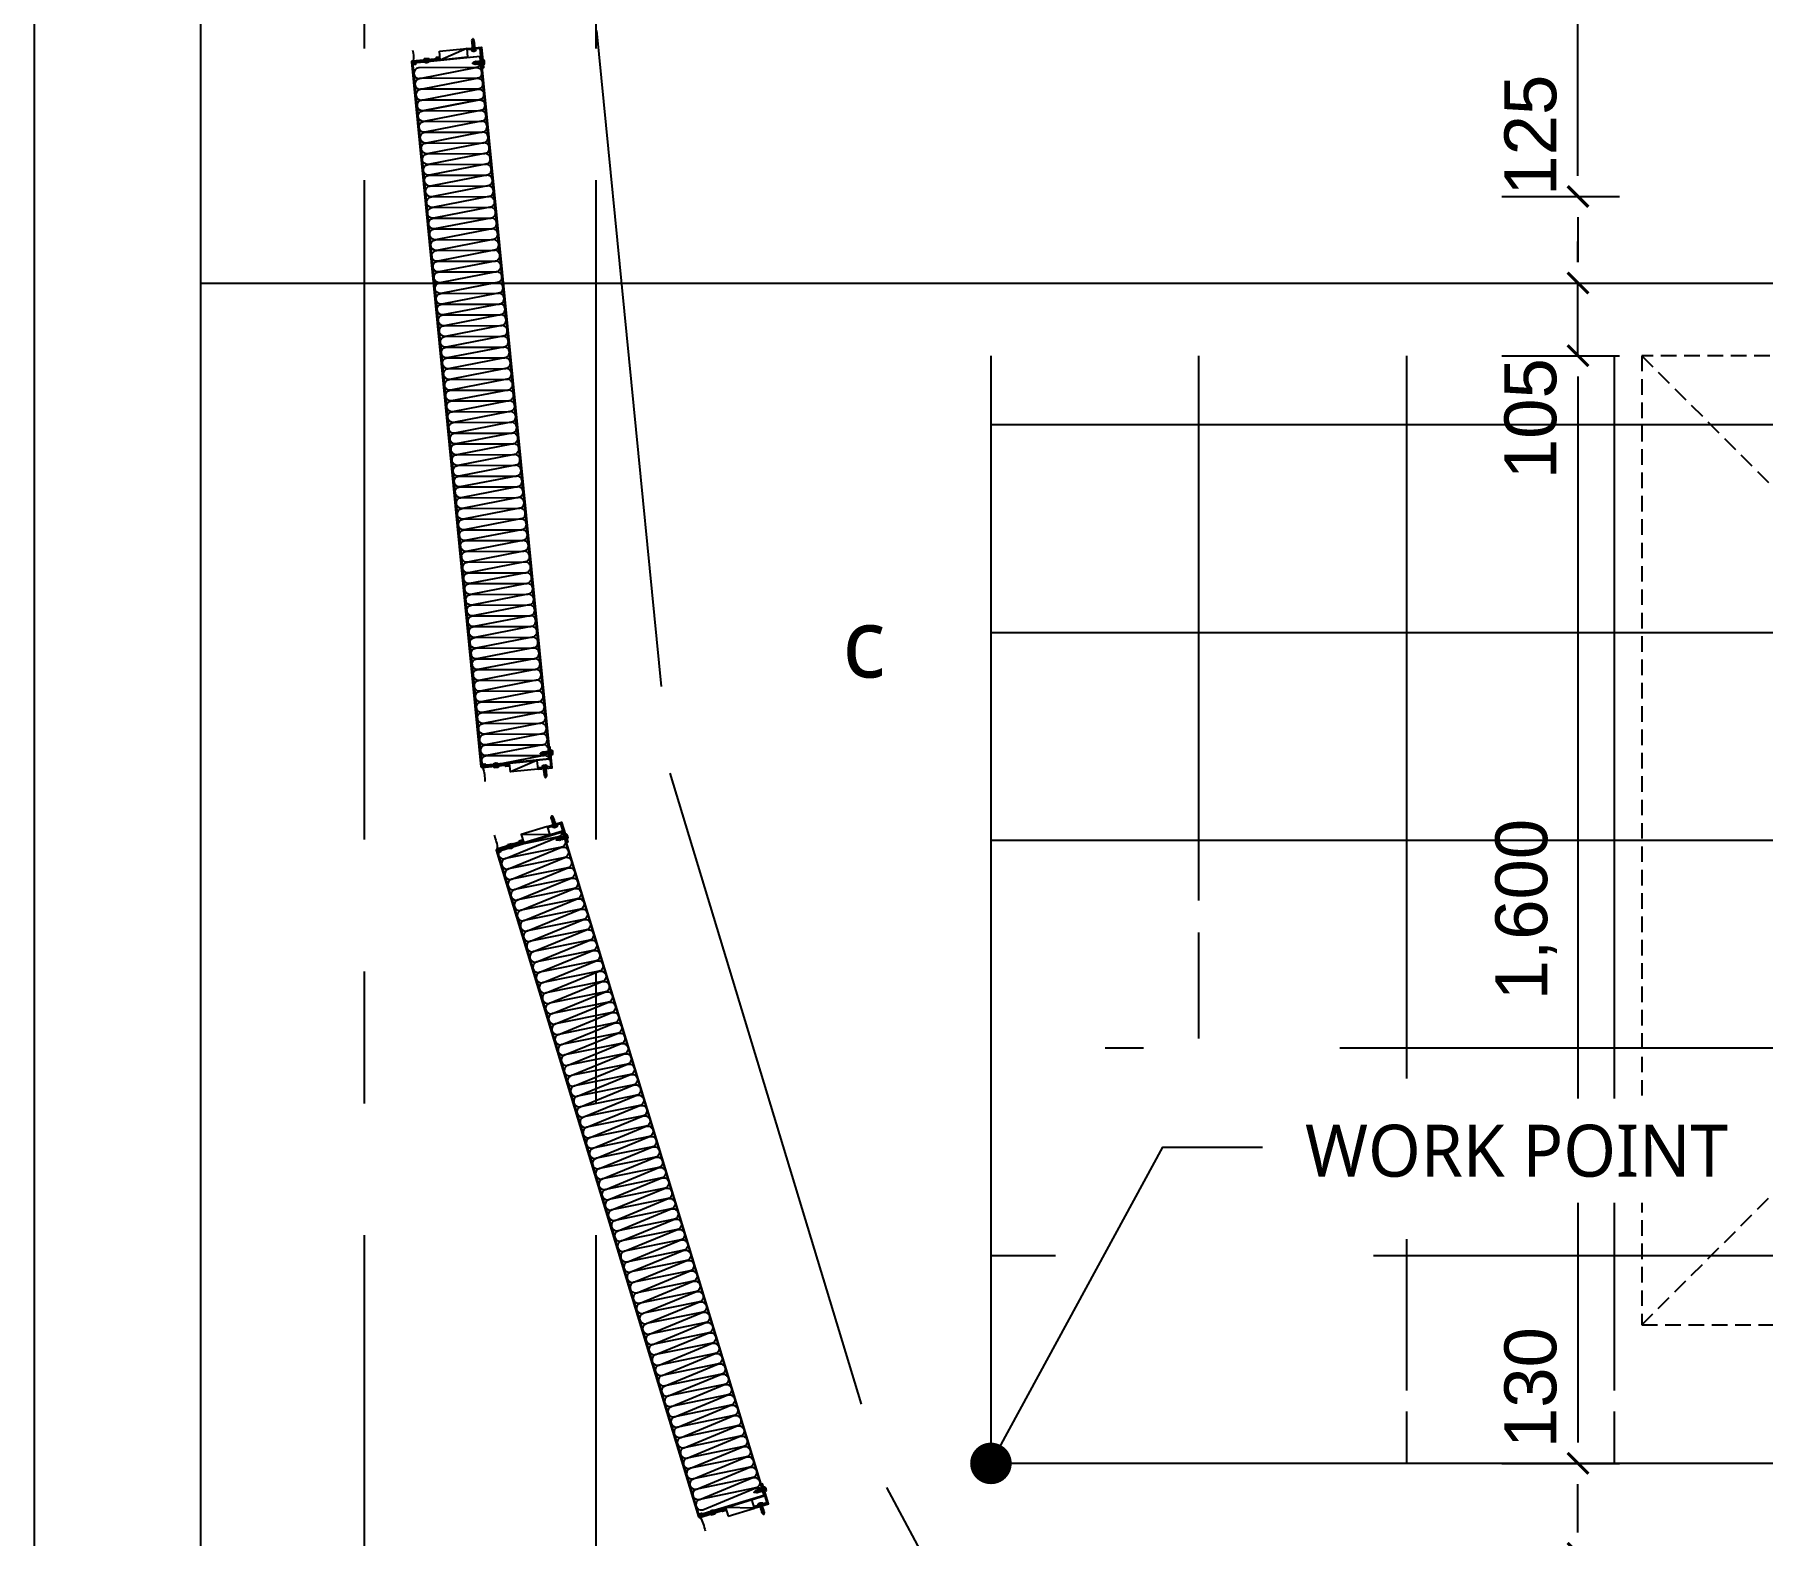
# Model space of a CAD drawing. Header units: millimetres. Extents: x 1155 to 49564, y 630 to 17190.
# Drawn here: x 1155 to 3651, y 8926 to 11094 of the extents above; entities that cross this region are included whole.
import ezdxf
from ezdxf.enums import TextEntityAlignment as Align
from ezdxf.xclip import XClip

# ---------------------------------------------------------------- set-up
doc = ezdxf.new("R2010")
doc.units = ezdxf.units.MM
doc.header["$LTSCALE"] = 30
doc.header["$XCLIPFRAME"] = 0
doc.header["$PDMODE"] = 1
for name, pattern in [('!1F$0$HID1', [0.375, 0.25, -0.125]), ('A_XR_CEN$0$CENTER', [50.8, 31.75, -6.35, 6.35, -6.35]), ('CENTER', [50.8, 31.75, -6.35, 6.35, -6.35])]:
    doc.linetypes.add(name, pattern=pattern)
doc.layers.get('Defpoints').update_dxf_attribs({"color": 140})
doc.layers.add('!1F$0$A-Defpoints', color=157, linetype='Continuous', plot=False)
doc.layers.add('A-기준선', color=144, linetype='Continuous', plot=False)
for name, color, linetype in [('A_XR_CEN$0$CTR', 1, 'A_XR_CEN$0$CENTER'), ('AZ-LEAT', 6, 'Continuous'), ('CTR', 1, 'CENTER'), ('DIM-1', 7, 'Continuous'), ('ELE-8', 8, 'Continuous'), ('ELE6', 6, 'Continuous'), ('INS', 8, 'Continuous'), ('RXLEADER', 1, 'Continuous'), ('SEC-8', 8, 'Continuous'), ('SEC-SCREW', 9, 'Continuous'), ('SEC-코킹', 250, 'Continuous'), ('SYM-POINT', 6, 'Continuous'), ('TAG-LEADER', 6, 'Continuous'), ('타일', 9, 'Continuous')]:
    doc.layers.add(name, color=color, linetype=linetype)
doc.styles.add('!1F$0$DH-TITLE', font='HY울릉도M.TTF')
doc.styles.add('00-GRID$0$ARIAL', font='arial.ttf')
doc.styles.add('THEVOO', font='malgun.ttf', dxfattribs={"width": 0.9})
doc.styles.add('맑은고딕', font='malgun.ttf')
doc.dimstyles.new('CJA-30(IN)', dxfattribs={"dimscale": 30, "dimtxt": 2.5, "dimasz": 1, "dimexe": 2, "dimexo": 2, "dimgap": 1, "dimtad": 1, "dimdec": 0, "dimdsep": 46, "dimlunit": 6, "dimtxsty": '00-GRID$0$ARIAL', "dimblk": '00-GRID$0$_ArchTick', "dimcen": 1, "dimclrd": 7, "dimclre": 7, "dimclrt": 6, "dimadec": 0, "dimazin": 0, "dimtfac": 1, "dimtdec": 0, "dimtix": 1, "dimtmove": 2, "dimatfit": 3, "dimldrblk": '00-GRID$0$_ArchTick', "dimfxl": 1, "dimtolj": 1, "dimarcsym": 0})

# ---------------------------------------------------------------- blocks, each defined once
blk = doc.blocks.new('A_XR_CEN$0$xr-cen')
at = {"layer": 'A_XR_CEN$0$CTR', "transparency": 33554687}
blk.add_line((36836.4, 840485), (40300, 840485), dxfattribs=at)
blk.add_lwpolyline([(36800.5, 840850), (36906.1, 839777.1), (37219.1, 838745.4), (37727.3, 837794.6), (38411.3, 836961.3), (39244.6, 836277.3), (40195.4, 835769.1), (41227.1, 835456.2), (42304.9, 835350), (47400, 835350), (47400, 835450)], dxfattribs=at)
blk = doc.blocks.new('A_XR_CEN', base_point=(126150, -534600))
at = {"layer": 'A_XR_CEN$0$CTR', "transparency": 33554687}
blk.add_blockref('A_XR_CEN$0$xr-cen', (126150, -534600), dxfattribs=at)
blk = doc.blocks.new('00-GRID$0$_ArchTick')
at = {"color": 0, "linetype": 'ByBlock', "const_width": 0.15}
blk.add_lwpolyline([(-0.5, -0.5), (0.5, 0.5)], dxfattribs=at)
blk = doc.blocks.new('*D24')
at = {"layer": 'Defpoints', "color": 0}
for p in [(3214.2, 10630.5), (3214.2, 9030.5), (3384.2, 9030.5)]:
    blk.add_point(p, dxfattribs=at)
at = {"layer": 'DIM-1', "color": 7, "lineweight": -2}
for p, q in [((3274.2, 10630.5), (3444.2, 10630.5)), ((3384.2, 10600.5), (3384.2, 9060.5)), ((3274.2, 9030.5), (3444.2, 9030.5))]:
    blk.add_line(p, q, dxfattribs=at)
at = {"layer": 'DIM-1', "color": 7, "lineweight": -2, "xscale": 30, "yscale": 30, "zscale": 30}
for p, rotation in [((3384.2, 10630.5), 90), ((3384.2, 9030.5), 270)]:
    blk.add_blockref('00-GRID$0$_ArchTick', p, dxfattribs=dict(at, rotation=rotation))
at = {"layer": 'DIM-1', "color": 6, "insert": (3309.2, 9830.5), "char_height": 75, "attachment_point": 5, "rotation": 90, "style": '00-GRID$0$ARIAL'}
blk.add_mtext('\\A1;1,600', dxfattribs=at)
blk = doc.blocks.new('*D25')
at = {"layer": 'Defpoints', "color": 0}
for p in [(3214.2, 9030.5), (3384.2, 9030.5), (3214.2, 8900.5)]:
    blk.add_point(p, dxfattribs=at)
at = {"layer": 'DIM-1', "color": 7, "lineweight": -2}
for p, q in [((3274.2, 9030.5), (3444.2, 9030.5)), ((3384.2, 8930.5), (3384.2, 9000.5)), ((3274.2, 8900.5), (3444.2, 8900.5))]:
    blk.add_line(p, q, dxfattribs=at)
at = {"layer": 'DIM-1', "color": 7, "lineweight": -2, "xscale": 30, "yscale": 30, "zscale": 30}
for p, rotation in [((3384.2, 9030.5), 90), ((3384.2, 8900.5), 270)]:
    blk.add_blockref('00-GRID$0$_ArchTick', p, dxfattribs=dict(at, rotation=rotation))
at = {"layer": 'DIM-1', "color": 6, "insert": (3315.9, 9140), "char_height": 75, "attachment_point": 5, "rotation": 90, "style": '00-GRID$0$ARIAL'}
blk.add_mtext('\\A1;130', dxfattribs=at)
blk = doc.blocks.new('*D47')
at = {"layer": 'Defpoints', "color": 0}
for p in [(3214.2, 10735.5), (3384.2, 10735.5), (3214.2, 10630.5)]:
    blk.add_point(p, dxfattribs=at)
at = {"layer": 'DIM-1', "color": 7, "lineweight": -2}
for p, q in [((3384.2, 10765.5), (3384.2, 10795.5)), ((3274.2, 10735.5), (3444.2, 10735.5)), ((3384.2, 10630.5), (3384.2, 10735.5)), ((3274.2, 10630.5), (3444.2, 10630.5)), ((3384.2, 10600.5), (3384.2, 10570.5))]:
    blk.add_line(p, q, dxfattribs=at)
at = {"layer": 'DIM-1', "color": 7, "lineweight": -2, "xscale": 30, "yscale": 30, "zscale": 30}
for p, rotation in [((3384.2, 10735.5), 270), ((3384.2, 10630.5), 90)]:
    blk.add_blockref('00-GRID$0$_ArchTick', p, dxfattribs=dict(at, rotation=rotation))
at = {"layer": 'DIM-1', "color": 6, "insert": (3315.9, 10539.6), "char_height": 75, "attachment_point": 5, "rotation": 90, "style": '00-GRID$0$ARIAL'}
blk.add_mtext('\\A1;105', dxfattribs=at)
blk = doc.blocks.new('*D74')
at = {"layer": 'Defpoints', "color": 0}
for p in [(3214.2, 10860.5), (3214.2, 10735.5), (3384.2, 10735.5)]:
    blk.add_point(p, dxfattribs=at)
at = {"layer": 'DIM-1', "color": 7, "lineweight": -2}
for p, q in [((3274.2, 10860.5), (3444.2, 10860.5)), ((3384.2, 10830.5), (3384.2, 10765.5)), ((3274.2, 10735.5), (3444.2, 10735.5))]:
    blk.add_line(p, q, dxfattribs=at)
at = {"layer": 'DIM-1', "color": 7, "lineweight": -2, "xscale": 30, "yscale": 30, "zscale": 30}
for p, rotation in [((3384.2, 10860.5), 90), ((3384.2, 10735.5), 270)]:
    blk.add_blockref('00-GRID$0$_ArchTick', p, dxfattribs=dict(at, rotation=rotation))
at = {"layer": 'DIM-1', "color": 6, "insert": (3315.9, 10949.1), "char_height": 75, "attachment_point": 5, "rotation": 90, "style": '00-GRID$0$ARIAL'}
blk.add_mtext('\\A1;125', dxfattribs=at)
blk = doc.blocks.new('*D75')
at = {"layer": 'Defpoints', "color": 0}
for p in [(3214.2, 12360.5), (3384.2, 12360.5), (3214.2, 10860.5)]:
    blk.add_point(p, dxfattribs=at)
at = {"layer": 'DIM-1', "color": 7, "lineweight": -2}
for p, q in [((3274.2, 12360.5), (3444.2, 12360.5)), ((3384.2, 10890.5), (3384.2, 12330.5)), ((3274.2, 10860.5), (3444.2, 10860.5))]:
    blk.add_line(p, q, dxfattribs=at)
at = {"layer": 'DIM-1', "color": 7, "lineweight": -2, "xscale": 30, "yscale": 30, "zscale": 30}
for p, rotation in [((3384.2, 12360.5), 89.99999999999999), ((3384.2, 10860.5), 270)]:
    blk.add_blockref('00-GRID$0$_ArchTick', p, dxfattribs=dict(at, rotation=rotation))
at = {"layer": 'DIM-1', "color": 6, "insert": (3309.2, 11610.5), "char_height": 75, "attachment_point": 5, "rotation": 90, "style": '00-GRID$0$ARIAL'}
blk.add_mtext('\\A1;1,500', dxfattribs=at)
blk = doc.blocks.new('A$C153871F0')
at = {"layer": '!1F$0$A-Defpoints', "linetype": '!1F$0$HID1', "ltscale": 3}
for p, q in [((1400, 1400, 0), (0, 0, 0)), ((1400, 0, 0), (0, 1400, 0))]:
    blk.add_line(p, q, dxfattribs=at)
at = {"layer": '!1F$0$A-Defpoints', "linetype": '!1F$0$HID1', "ltscale": 3, "elevation": 0}
blk.add_lwpolyline([(1400, 0), (0, 0), (0, 1400), (1400, 1400)], close=True, dxfattribs=at)
at = {"layer": '!1F$0$A-Defpoints', "linetype": '!1F$0$HID1', "ltscale": 3, "style": '!1F$0$DH-TITLE', "text_generation_flag": 4}
blk.add_text('1400x1400', height=58.33, rotation=180, dxfattribs=at).set_placement((953.6, 702.1, 0), align=Align.MIDDLE_LEFT)
blk = doc.blocks.new('A$Ce2d849a8')
at = {"layer": '타일'}
for p, q in [((-2446.4, 0), (0, 0)), ((-900, -74.9), (-900, 0)), ((-600, -74.9), (-600, 0)), ((0, -1600), (0, 0)), ((-900, -1600), (-900, -105.1)), ((-600, -323.8), (-600, -105.1)), ((-2415.9, -300, 0), (-552.4, -300, 0)), ((-93.2, -300, 0), (0, -300, 0)), ((-600, -1600), (-600, -556.2)), ((-2800, -600, 0), (-504.1, -600, 0)), ((-300, -766.7), (-300, -613.9)), ((-220.2, -600, 0), (-165.1, -600, 0)), ((-300, -1600), (-300, -813)), ((-2800, -900, 0), (0, -900, 0)), ((-2800, -1200, 0), (0, -1200, 0)), ((-2730, -1500, 0), (0, -1500, 0))]:
    blk.add_line(p, q, dxfattribs=at)
blk = doc.blocks.new('SCREW')
at = {"layer": 'SEC-SCREW'}
for p, q in [((-3.5, 1), (-3.5, 0)), ((-3.5, 0), (3.5, 0)), ((-1.5, -0.5), (-1.5, 0)), ((1.5, 0), (1.5, -1.1)), ((3.5, 0), (3.5, 1)), ((0.1, -0.4), (-2, -0.7)), ((-2, -0.7), (-1.5, -0.5)), ((-2, -0.8), (-1.5, -1)), ((2, -1.3), (-2, -2)), ((-2, -1.9), (-1.5, -1.7)), ((-2, -2), (-1.5, -2.2)), ((2, -2.6), (-2, -3.2)), ((-2, -3.2), (-1.5, -3)), ((-2, -3.3), (-1.5, -3.5)), ((2, -3.8), (-2, -4.4)), ((-2, -4.4), (-1.5, -4.2)), ((-2, -4.5), (-1.5, -4.7)), ((2, -5), (-2, -5.7)), ((-2, -5.6), (-1.5, -5.4)), ((-2, -5.7), (-1.5, -5.9)), ((2, -6.3), (-2, -6.9)), ((-2, -6.9), (-1.5, -6.7)), ((-2, -7), (-1.5, -7.2)), ((2, -7.5), (-2, -8.1)), ((-2, -8.1), (-1.5, -7.9)), ((-2, -8.2), (-1.5, -8.4)), ((2, -8.7), (-2, -9.4)), ((-2, -9.3), (-1.5, -9.1)), ((-2, -9.4), (-1.5, -9.6)), ((2, -10), (-2, -10.6)), ((-2, -10.6), (-1.5, -10.4)), ((-2, -10.7), (-1.5, -10.9)), ((0.1, -0.5), (-1.9, -0.8)), ((2, -1.4), (-1.9, -2.1)), ((2, -2.7), (-1.9, -3.3)), ((2, -3.9), (-1.9, -4.5)), ((2, -5.1), (-1.9, -5.8)), ((2, -6.4), (-1.9, -7)), ((2, -7.6), (-1.9, -8.2)), ((2, -8.8), (-1.9, -9.5)), ((2, -10.1), (-1.9, -10.7)), ((0.1, -0.4), (-1.5, -0.5)), ((0.1, -0.5), (-1.5, -1)), ((-1.5, -1), (-1.5, -1.7)), ((1.5, -1.1), (-1.5, -1.7)), ((1.5, -1.6), (-1.5, -2.2)), ((-1.5, -2.2), (-1.5, -3)), ((1.5, -2.4), (-1.5, -3)), ((1.5, -2.9), (-1.5, -3.5)), ((-1.5, -3.5), (-1.5, -4.2)), ((1.5, -3.6), (-1.5, -4.2)), ((1.5, -4.1), (-1.5, -4.7)), ((-1.5, -4.7), (-1.5, -5.4)), ((1.5, -4.8), (-1.5, -5.4)), ((1.5, -5.3), (-1.5, -5.9)), ((-1.5, -5.9), (-1.5, -6.7)), ((1.5, -6.1), (-1.5, -6.7)), ((1.5, -6.6), (-1.5, -7.2)), ((-1.5, -7.2), (-1.5, -7.9)), ((1.5, -7.3), (-1.5, -7.9)), ((1.5, -7.8), (-1.5, -8.4)), ((-1.5, -8.4), (-1.5, -9.1)), ((1.5, -8.5), (-1.5, -9.1)), ((1.5, -9), (-1.5, -9.6)), ((-1.5, -9.6), (-1.5, -10.4)), ((1.5, -9.8), (-1.5, -10.4)), ((1.5, -10.3), (-1.5, -10.9)), ((-1.5, -10.8), (-1.5, -12.5)), ((1.5, -11), (-1.5, -11.6)), ((2, -11.2), (-1.5, -11.8)), ((-1.5, -11.8), (0, -11.8)), ((-1.5, -12.5), (-0.4, -14.8)), ((2, -11.3), (-1.3, -11.8)), ((1.5, -11.5), (0, -11.8)), ((1.5, -12.5), (0.4, -14.8)), ((2, -1.3), (1.5, -1.1)), ((2, -1.4), (1.5, -1.6)), ((1.5, -1.6), (1.5, -2.4)), ((2, -2.6), (1.5, -2.4)), ((2, -2.7), (1.5, -2.9)), ((1.5, -2.9), (1.5, -3.6)), ((2, -3.8), (1.5, -3.6)), ((2, -3.9), (1.5, -4.1)), ((1.5, -4.1), (1.5, -4.8)), ((2, -5), (1.5, -4.8)), ((2, -5.1), (1.5, -5.3)), ((1.5, -5.3), (1.5, -6.1)), ((2, -6.3), (1.5, -6.1)), ((2, -6.4), (1.5, -6.6)), ((1.5, -6.6), (1.5, -7.3)), ((2, -7.5), (1.5, -7.3)), ((2, -7.6), (1.5, -7.8)), ((1.5, -7.8), (1.5, -8.5)), ((2, -8.7), (1.5, -8.5)), ((2, -8.8), (1.5, -9)), ((1.5, -9), (1.5, -9.8)), ((2, -10), (1.5, -9.8)), ((2, -10.1), (1.5, -10.3)), ((1.5, -10.3), (1.5, -11)), ((2, -11.2), (1.5, -11)), ((2, -11.3), (1.5, -11.5)), ((1.5, -11.5), (1.5, -12.5))]:
    blk.add_line(p, q, dxfattribs=at)
blk.add_lwpolyline([(-2.6, 2.2), (-2.3, 2), (-2.1, 2), (-1.8, 1.9), (-1.5, 2), (-1.3, 2), (-1, 2.1), (-0.8, 2.1), (-0.7, 2.1), (-0.6, 2.1), (-0.5, 2), (-0.5, 1.8), (-0.5, 1.6), (-0.5, 1.4), (-0.5, 1.2), (-0.5, 1), (-0.5, 0.8), (-0.4, 0.7), (-0.3, 0.6), (-0.1, 0.6), (0, 0.5), (0.1, 0.6), (0.3, 0.6), (0.4, 0.7), (0.5, 0.8), (0.5, 1), (0.5, 1.2), (0.5, 1.4), (0.5, 1.6), (0.5, 1.8), (0.5, 2), (0.6, 2.1), (0.7, 2.1), (0.8, 2.1), (1, 2.1), (1.3, 2), (1.5, 2), (1.8, 1.9), (2.1, 2), (2.3, 2), (2.6, 2.2)], dxfattribs=at)
for centre, radius, start, end in [((-2.2, 1), 1.3, 105.8327, 180), ((0, -6.8), 9.36, 74.1673, 105.8327), ((2.2, 1), 1.3, 0, 74.1673), ((-1.9, -0.8), 0.0925, 139.8661, 209.9246), ((-1.9, -2), 0.0925, 139.8661, 209.9246), ((-1.9, -3.2), 0.0925, 139.8661, 209.9246), ((-1.9, -4.5), 0.0925, 139.8661, 209.9246), ((-1.9, -5.7), 0.0925, 139.8661, 209.9246), ((-1.9, -6.9), 0.0925, 139.8661, 209.9246), ((-1.9, -8.2), 0.0925, 139.8661, 209.9246), ((-1.9, -9.4), 0.0925, 139.8661, 209.9246), ((-1.9, -10.6), 0.0925, 139.8661, 209.9246), ((0, -14.5), 0.46, 215.1627, 324.8373), ((0, -0.5), 0.0602, 310.7271, 69.3149), ((1.9, -1.4), 0.0925, 319.8661, 29.9246), ((1.9, -2.6), 0.0925, 319.8661, 29.9246), ((1.9, -3.8), 0.0925, 319.8661, 29.9246), ((1.9, -5.1), 0.0925, 319.8661, 29.9246), ((1.9, -6.3), 0.0925, 319.8661, 29.9246), ((1.9, -7.5), 0.0925, 319.8661, 29.9246), ((1.9, -8.8), 0.0925, 319.8661, 29.9246), ((1.9, -10), 0.0925, 319.8661, 29.9246), ((1.9, -11.2), 0.0925, 319.8661, 29.9246)]:
    blk.add_arc(centre, radius, start, end, dxfattribs=at)
blk = doc.blocks.new('A$C073C78AB-2')
at = {"layer": 'INS'}
h = blk.add_hatch(dxfattribs=at)
h.set_pattern_fill('LINE', color=256, scale=0.5, angle=28.125)
h.set_pattern_definition([(28.125, (254341.3257, 306758.3707), (-0.74834232, 1.400050007), [])])
h.paths.add_polyline_path([(-994.3, 232.1), (-993.4, 235), (-992.2, 234.6), (-1003.1, 198.9), (-999.4, 197.8), (-998.1, 202.1), (-999.6, 202.6), (-1000.4, 199.7), (-1001.2, 199.9), (-990.4, 235.6), (-994.4, 236.9), (-995.7, 232.5)])
h = blk.add_hatch(dxfattribs=at)
h.set_pattern_fill('LINE', color=256, scale=0.5, angle=28.125)
h.set_pattern_definition([(28.125, (254321.0597, 306764.5183), (-0.74834232, 1.400050007), [])])
h.paths.add_polyline_path([(-28.9, -60.7), (-28, -57.9), (-29.2, -57.5), (-40, -93.2), (-43.6, -92.1), (-42.3, -87.8), (-40.9, -88.2), (-41.7, -91.1), (-41, -91.3), (-30.2, -55.6), (-26.1, -56.9), (-27.4, -61.2)])
for p, q in [((-990.7, 278.4), (-990, 236.7)), ((-1000.7, 216.1), (-998.9, 221.9)), ((-999.5, 214.7), (-1000.7, 216.1)), ((-998.9, 221.9), (-997.2, 222.4)), ((-998.9, 216.7), (-995.6, 215.6)), ((-997.8, 220.5), (-994.4, 219.5)), ((-18.3, -16.6), (-17.7, -58.3)), ((-32.4, -72.4), (-35.7, -71.3)), ((-32.4, -77.6), (-30.7, -71.8)), ((-30.7, -71.8), (-31.8, -70.4)), ((-33.6, -76.2), (-36.9, -75.2)), ((-34.1, -78.1), (-32.4, -77.6))]:
    blk.add_line(p, q, dxfattribs=at)
for points in [[(-1002.2, 240.4), (-990.7, 278.4), (-978.5, 274.7), (-990, 236.7)], [(-994.3, 232.1), (-993.4, 235), (-992.2, 234.6), (-1003.1, 198.9), (-999.4, 197.8), (-998.1, 202.1), (-999.6, 202.6), (-1000.4, 199.7), (-1001.2, 199.9), (-990.4, 235.6), (-994.4, 236.9), (-995.7, 232.5)], [(-29.8, -54.6), (-18.3, -16.6), (-6.2, -20.3), (-17.7, -58.3)], [(-28.9, -60.7), (-28, -57.9), (-29.2, -57.5), (-40, -93.2), (-43.6, -92.1), (-42.3, -87.8), (-40.9, -88.2), (-41.7, -91.1), (-41, -91.3), (-30.2, -55.6), (-26.1, -56.9), (-27.4, -61.2)]]:
    blk.add_lwpolyline(points, close=True, dxfattribs=at)
for points in [[(-13, 1), (-41, -91.3), (-41.7, -91.1), (-13.7, 1.2), (-972.4, 292.1), (-1000.4, 199.7), (-1001.2, 199.9), (-973.2, 292.3, -0.414214), (-972.2, 292.8), (-13.5, 2, -0.414214)], [(-40.3, -94.4), (-1003.4, 197.8, -0.414214), (-1004.2, 199.3), (-993.4, 235), (-992.2, 234.6), (-1003.1, 198.9), (-40, -93.2), (-29.2, -57.5), (-28, -57.9), (-38.8, -93.6, -0.414214)]]:
    blk.add_lwpolyline(points, format="xyb", close=True, dxfattribs=at)
at = {"layer": 'INS', "ltscale": 0.5}
for points in [[(-951.9, 285.8, 0.414214), (-961.7, 280.6), (-978.1, 199.5, -1), (-993.1, 204.1), (-961.7, 280.6, 0.414214), (-966.9, 290.4)], [(-937, 281.3, 0.414214), (-946.7, 276.1), (-963.2, 195, -1), (-978.1, 199.5), (-946.7, 276.1, 0.414214), (-951.9, 285.8)], [(-969.2, 291.1, 0.113239), (-972.6, 291.3, 0.113239)], [(-922.1, 276.8, 0.414214), (-931.8, 271.6), (-948.3, 190.5, -1), (-963.2, 195), (-931.8, 271.6, 0.414214), (-937, 281.3)], [(-907.2, 272.3, 0.414214), (-916.9, 267.1), (-933.3, 185.9, -1), (-948.3, 190.5), (-916.9, 267.1, 0.414214), (-922.1, 276.8)], [(-892.2, 267.7, 0.414214), (-902, 262.5), (-918.4, 181.4, -1), (-933.3, 185.9), (-902, 262.5, 0.414214), (-907.2, 272.3)], [(-877.3, 263.2, 0.414214), (-887, 258), (-903.5, 176.9, -1), (-918.4, 181.4), (-887, 258, 0.414214), (-892.2, 267.7)], [(-862.4, 258.7, 0.414214), (-872.1, 253.5), (-888.6, 172.4, -1), (-903.5, 176.9), (-872.1, 253.5, 0.414214), (-877.3, 263.2)], [(-847.4, 254.1, 0.414214), (-857.2, 248.9), (-873.6, 167.8, -1), (-888.6, 172.4), (-857.2, 248.9, 0.414214), (-862.4, 258.7)], [(-832.5, 249.6, 0.414214), (-842.2, 244.4), (-858.7, 163.3, -1), (-873.6, 167.8), (-842.2, 244.4, 0.414214), (-847.4, 254.1)], [(-817.6, 245.1, 0.414214), (-827.3, 239.9), (-843.8, 158.8, -1), (-858.7, 163.3), (-827.3, 239.9, 0.414214), (-832.5, 249.6)], [(-802.7, 240.6, 0.414214), (-812.4, 235.4), (-828.8, 154.2, -1), (-843.8, 158.8), (-812.4, 235.4, 0.414214), (-817.6, 245.1)], [(-787.7, 236, 0.414214), (-797.5, 230.8), (-813.9, 149.7, -1), (-828.8, 154.2), (-797.5, 230.8, 0.414214), (-802.7, 240.6)], [(-772.8, 231.5, 0.414214), (-782.5, 226.3), (-799, 145.2, -1), (-813.9, 149.7), (-782.5, 226.3, 0.414214), (-787.7, 236)], [(-757.9, 227, 0.414214), (-767.6, 221.8), (-784.1, 140.7, -1), (-799, 145.2), (-767.6, 221.8, 0.414214), (-772.8, 231.5)], [(-742.9, 222.4, 0.414214), (-752.7, 217.2), (-769.1, 136.1, -1), (-784.1, 140.7), (-752.7, 217.2, 0.414214), (-757.9, 227)], [(-728, 217.9, 0.414214), (-737.7, 212.7), (-754.2, 131.6, -1), (-769.1, 136.1), (-737.7, 212.7, 0.414214), (-742.9, 222.4)], [(-713.1, 213.4, 0.414214), (-722.8, 208.2), (-739.3, 127.1, -1), (-754.2, 131.6), (-722.8, 208.2, 0.414214), (-728, 217.9)], [(-698.2, 208.9, 0.414214), (-707.9, 203.7), (-724.3, 122.5, -1), (-739.3, 127.1), (-707.9, 203.7, 0.414214), (-713.1, 213.4)], [(-683.2, 204.3, 0.414214), (-693, 199.1), (-709.4, 118, -1), (-724.3, 122.5), (-693, 199.1, 0.414214), (-698.2, 208.9)], [(-668.3, 199.8, 0.414214), (-678, 194.6), (-694.5, 113.5, -1), (-709.4, 118), (-678, 194.6, 0.414214), (-683.2, 204.3)], [(-653.4, 195.3, 0.414214), (-663.1, 190.1), (-679.6, 109, -1), (-694.5, 113.5), (-663.1, 190.1, 0.414214), (-668.3, 199.8)], [(-638.4, 190.7, 0.414214), (-648.2, 185.5), (-664.6, 104.4, -1), (-679.6, 109), (-648.2, 185.5, 0.414214), (-653.4, 195.3)], [(-623.5, 186.2, 0.414214), (-633.2, 181), (-649.7, 99.9, -1), (-664.6, 104.4), (-633.2, 181, 0.414214), (-638.4, 190.7)], [(-608.6, 181.7, 0.414214), (-618.3, 176.5), (-634.8, 95.4, -1), (-649.7, 99.9), (-618.3, 176.5, 0.414214), (-623.5, 186.2)], [(-593.7, 177.2, 0.414214), (-603.4, 172), (-619.8, 90.8, -1), (-634.8, 95.4), (-603.4, 172, 0.414214), (-608.6, 181.7)], [(-578.7, 172.6, 0.414214), (-588.5, 167.4), (-604.9, 86.3, -1), (-619.8, 90.8), (-588.5, 167.4, 0.414214), (-593.7, 177.2)], [(-563.8, 168.1, 0.414214), (-573.5, 162.9), (-590, 81.8, -1), (-604.9, 86.3), (-573.5, 162.9, 0.414214), (-578.7, 172.6)], [(-548.9, 163.6, 0.414214), (-558.6, 158.4), (-575.1, 77.3, -1), (-590, 81.8), (-558.6, 158.4, 0.414214), (-563.8, 168.1)], [(-533.9, 159, 0.414214), (-543.7, 153.8), (-560.1, 72.7, -1), (-575.1, 77.3), (-543.7, 153.8, 0.414214), (-548.9, 163.6)], [(-519, 154.5, 0.414214), (-528.7, 149.3), (-545.2, 68.2, -1), (-560.1, 72.7), (-528.7, 149.3, 0.414214), (-533.9, 159)], [(-504.1, 150, 0.414214), (-513.8, 144.8), (-530.3, 63.7, -1), (-545.2, 68.2), (-513.8, 144.8, 0.414214), (-519, 154.5)], [(-489.2, 145.5, 0.414214), (-498.9, 140.3), (-515.3, 59.1, -1), (-530.3, 63.7), (-498.9, 140.3, 0.414214), (-504.1, 150)], [(-474.2, 140.9, 0.414214), (-484, 135.7), (-500.4, 54.6, -1), (-515.3, 59.1), (-484, 135.7, 0.414214), (-489.2, 145.5)], [(-459.3, 136.4, 0.414214), (-469, 131.2), (-485.5, 50.1, -1), (-500.4, 54.6), (-469, 131.2, 0.414214), (-474.2, 140.9)], [(-444.4, 131.9, 0.414214), (-454.1, 126.7), (-470.6, 45.6, -1), (-485.5, 50.1), (-454.1, 126.7, 0.414214), (-459.3, 136.4)], [(-429.5, 127.3, 0.414214), (-439.2, 122.1), (-455.6, 41, -1), (-470.6, 45.6), (-439.2, 122.1, 0.414214), (-444.4, 131.9)], [(-414.5, 122.8, 0.414214), (-424.3, 117.6), (-440.7, 36.5, -1), (-455.6, 41), (-424.3, 117.6, 0.414214), (-429.5, 127.3)], [(-399.6, 118.3, 0.414214), (-409.3, 113.1), (-425.8, 32, -1), (-440.7, 36.5), (-409.3, 113.1, 0.414214), (-414.5, 122.8)], [(-384.7, 113.8, 0.414214), (-394.4, 108.6), (-410.9, 27.4, -1), (-425.8, 32), (-394.4, 108.6, 0.414214), (-399.6, 118.3)], [(-369.7, 109.2, 0.414214), (-379.5, 104), (-395.9, 22.9, -1), (-410.9, 27.4), (-379.5, 104, 0.414214), (-384.7, 113.8)], [(-354.8, 104.7, 0.414214), (-364.5, 99.5), (-381, 18.4, -1), (-395.9, 22.9), (-364.5, 99.5, 0.414214), (-369.7, 109.2)], [(-339.9, 100.2, 0.414214), (-349.6, 95), (-366.1, 13.9, -1), (-381, 18.4), (-349.6, 95, 0.414214), (-354.8, 104.7)], [(-325, 95.6, 0.414214), (-334.7, 90.4), (-351.1, 9.3, -1), (-366.1, 13.9), (-334.7, 90.4, 0.414214), (-339.9, 100.2)], [(-310, 91.1, 0.414214), (-319.8, 85.9), (-336.2, 4.8, -1), (-351.1, 9.3), (-319.8, 85.9, 0.414214), (-325, 95.6)], [(-295.1, 86.6, 0.414214), (-304.8, 81.4), (-321.3, 0.3, -1), (-336.2, 4.8), (-304.8, 81.4, 0.414214), (-310, 91.1)], [(-280.2, 82.1, 0.414214), (-289.9, 76.9), (-306.4, -4.3, -1), (-321.3, 0.3), (-289.9, 76.9, 0.414214), (-295.1, 86.6)], [(-265.2, 77.5, 0.414214), (-275, 72.3), (-291.4, -8.8, -1), (-306.4, -4.3), (-275, 72.3, 0.414214), (-280.2, 82.1)], [(-250.3, 73, 0.414214), (-260, 67.8), (-276.5, -13.3, -1), (-291.4, -8.8), (-260, 67.8, 0.414214), (-265.2, 77.5)], [(-235.4, 68.5, 0.414214), (-245.1, 63.3), (-261.6, -17.8, -1), (-276.5, -13.3), (-245.1, 63.3, 0.414214), (-250.3, 73)], [(-220.5, 63.9, 0.414214), (-230.2, 58.7), (-246.6, -22.4, -1), (-261.6, -17.8), (-230.2, 58.7, 0.414214), (-235.4, 68.5)], [(-205.5, 59.4, 0.414214), (-215.3, 54.2), (-231.7, -26.9, -1), (-246.6, -22.4), (-215.3, 54.2, 0.414214), (-220.5, 63.9)], [(-190.6, 54.9, 0.414214), (-200.3, 49.7), (-216.8, -31.4, -1), (-231.7, -26.9), (-200.3, 49.7, 0.414214), (-205.5, 59.4)], [(-175.7, 50.4, 0.414214), (-185.4, 45.2), (-201.9, -36, -1), (-216.8, -31.4), (-185.4, 45.2, 0.414214), (-190.6, 54.9)], [(-160.7, 45.8, 0.414214), (-170.5, 40.6), (-186.9, -40.5, -1), (-201.9, -36), (-170.5, 40.6, 0.414214), (-175.7, 50.4)], [(-145.8, 41.3, 0.414214), (-155.5, 36.1), (-172, -45, -1), (-186.9, -40.5), (-155.5, 36.1, 0.414214), (-160.7, 45.8)], [(-130.9, 36.8, 0.414214), (-140.6, 31.6), (-157.1, -49.5, -1), (-172, -45), (-140.6, 31.6, 0.414214), (-145.8, 41.3)], [(-116, 32.2, 0.414214), (-125.7, 27), (-142.1, -54.1, -1), (-157.1, -49.5), (-125.7, 27, 0.414214), (-130.9, 36.8)], [(-101, 27.7, 0.414214), (-110.8, 22.5), (-127.2, -58.6, -1), (-142.1, -54.1), (-110.8, 22.5, 0.414214), (-116, 32.2)], [(-86.1, 23.2, 0.414214), (-95.8, 18), (-112.3, -63.1, -1), (-127.2, -58.6), (-95.8, 18, 0.414214), (-101, 27.7)], [(-71.2, 18.7, 0.414214), (-80.9, 13.5), (-97.4, -67.7, -1), (-112.3, -63.1), (-80.9, 13.5, 0.414214), (-86.1, 23.2)], [(-56.2, 14.1, 0.414214), (-66, 8.9), (-82.4, -72.2, -1), (-97.4, -67.7), (-66, 8.9, 0.414214), (-71.2, 18.7)], [(-41.3, 9.6, 0.414214), (-51, 4.4), (-67.5, -76.7, -1), (-82.4, -72.2), (-51, 4.4, 0.414214), (-56.2, 14.1)], [(-26.4, 5.1, 0.414214), (-36.1, -0.1), (-52.6, -81.2, -1), (-67.5, -76.7), (-36.1, -0.1, 0.414214), (-41.3, 9.6)], [(-11.5, 0.6, 0.414214), (-21.2, -4.6), (-37.6, -85.8, -1), (-52.6, -81.2), (-21.2, -4.6, 0.414214), (-26.4, 5.1)], [(-14, 0.5, 0.113239), (-17, 2.2)]]:
    blk.add_lwpolyline(points, format="xyb", dxfattribs=at)
at = {"layer": 'INS'}
for centre, radius, start, end in [((-995.9, 216.3), 1.58, 271.6451, 54.6049), ((-995.1, 219.1), 1.58, 271.6451, 54.6049), ((-996.4, 218), 2.91, 312.1369, 14.1131), ((-35, -73.7), 2.91, 132.1369, 194.1131), ((-36.3, -74.8), 1.58, 91.6451, 234.6049), ((-35.4, -72), 1.58, 91.6451, 234.6049)]:
    blk.add_arc(centre, radius, start, end, dxfattribs=at)
at = {"layer": 'SEC-8', "ltscale": 0.5}
for points in [[(-990.3, 279.5), (-984.5, 298.7), (-955.8, 289.9), (-956.4, 288), (-983.2, 296.2), (-988.4, 278.9)], [(-5.8, -19.1), (0, 0), (-28.7, 8.7), (-29.3, 6.8), (-2.5, -1.3), (-7.7, -18.6)]]:
    blk.add_lwpolyline(points, close=True, dxfattribs=at)
at = {"layer": 'SEC-8'}
blk.add_arc((-44.1, -157.2, 0), 64.7, 66.8993, 85.1092, dxfattribs=at)
at = {"layer": 'SEC-코킹'}
blk.add_arc((-1035.7, 143.2, 0), 65.1, 60.8572, 79.4742, dxfattribs=at)
at = {"layer": 'SEC-SCREW'}
for p, rotation in [((-985.8, 287.5), 253.1249999999975), ((-963.5, 292.3), 343.1249999999975), ((-5.1, -9.9), 73.1249999999975)]:
    blk.add_blockref('SCREW', p, dxfattribs=dict(at, rotation=rotation))
at = {"layer": 'SEC-SCREW', "extrusion": (0, 0, -1), "zscale": -1, "rotation": 16.8750000000025}
blk.add_blockref('SCREW', (21.1, 6.4), dxfattribs=at)
blk = doc.blocks.new('A$C073C78AB-3')
at = {"layer": 'INS'}
h = blk.add_hatch(dxfattribs=at)
h.set_pattern_fill('LINE', color=256, scale=0.5, angle=28.125)
h.set_pattern_definition([(28.125, (248937.0689, 303973.0113), (-0.74834232, 1.400050007), [])])
h.paths.add_polyline_path([(3.4, -67.2), (3.7, -64.2), (4.9, -64.3), (1.3, -101.4), (5, -101.8), (5.5, -97.3), (4, -97.2), (3.7, -100.1), (2.9, -100.1), (6.6, -62.9), (2.4, -62.5), (1.9, -67)])
h = blk.add_hatch(dxfattribs=at)
h.set_pattern_fill('LINE', color=256, scale=0.5, angle=28.125)
h.set_pattern_definition([(28.125, (248974.377, 303965.1852), (-0.74834232, 1.400050007), [])])
h.paths.add_polyline_path([(1024.4, -167.7), (1024.7, -164.7), (1023.5, -164.6), (1019.9, -201.7), (1016.1, -201.4), (1016.5, -196.9), (1018, -197), (1017.7, -200), (1018.5, -200.1), (1022.2, -163), (1026.4, -163.4), (1025.9, -167.9)])
for p, q in [((10.6, -22.3), (-6, -60.6)), ((0.3, -84.1), (0.8, -78.1)), ((1.7, -85.2), (0.3, -84.1)), ((0.8, -78.1), (2.4, -77.3)), ((1.9, -83.2), (5.3, -83.6)), ((2.2, -79.3), (5.7, -79.6)), ((1038.8, -123.6), (1022.3, -161.9)), ((1022.9, -183.8), (1019.4, -183.4)), ((1023.2, -179.8), (1019.8, -179.5)), ((1022.7, -185.8), (1024.3, -184.9)), ((1024.8, -179), (1023.4, -177.8)), ((1024.3, -184.9), (1024.8, -179))]:
    blk.add_line(p, q, dxfattribs=at)
for points in [[(6.7, -61.9), (10.6, -22.3), (-2.1, -21.1), (-6, -60.6)], [(3.4, -67.2), (3.7, -64.2), (4.9, -64.3), (1.3, -101.4), (5, -101.8), (5.5, -97.3), (4, -97.2), (3.7, -100.1), (2.9, -100.1), (6.6, -62.9), (2.4, -62.5), (1.9, -67)], [(1034.9, -163.1), (1038.8, -123.6), (1026.2, -122.4), (1022.3, -161.9)], [(1024.4, -167.7), (1024.7, -164.7), (1023.5, -164.6), (1019.9, -201.7), (1016.1, -201.4), (1016.5, -196.9), (1018, -197), (1017.7, -200), (1018.5, -200.1), (1022.2, -163), (1026.4, -163.4), (1025.9, -167.9)]]:
    blk.add_lwpolyline(points, close=True, dxfattribs=at)
at = {"layer": 'INS', "ltscale": 0.5}
for points in [[(10.8, -3.9, -0.414214), (17.8, -12.4), (2, -93.6, 1), (17.5, -95.2), (17.8, -12.4, -0.414214), (26.3, -5.4)], [(13.1, -4.9, -0.113239), (16.5, -4.4)], [(26.3, -5.4, -0.414214), (33.3, -13.9), (17.5, -95.2, 1), (33, -96.7), (33.3, -13.9, -0.414214), (41.8, -6.9)], [(41.8, -6.9, -0.414214), (48.8, -15.5), (33, -96.7, 1), (48.5, -98.2), (48.8, -15.5, -0.414214), (57.4, -8.5)], [(57.4, -8.5, -0.414214), (64.4, -17), (48.5, -98.2, 1), (64.1, -99.8), (64.4, -17, -0.414214), (72.9, -10)], [(72.9, -10, -0.414214), (79.9, -18.5), (64.1, -99.8, 1), (79.6, -101.3), (79.9, -18.5, -0.414214), (88.4, -11.5)], [(88.4, -11.5, -0.414214), (95.4, -20), (79.6, -101.3, 1), (95.1, -102.8), (95.4, -20, -0.414214), (103.9, -13.1)], [(103.9, -13.1, -0.414214), (110.9, -21.6), (95.1, -102.8, 1), (110.6, -104.3), (110.9, -21.6, -0.414214), (119.5, -14.6)], [(119.5, -14.6, -0.414214), (126.5, -23.1), (110.6, -104.3, 1), (126.2, -105.9), (126.5, -23.1, -0.414214), (135, -16.1)], [(135, -16.1, -0.414214), (142, -24.6), (126.2, -105.9, 1), (141.7, -107.4), (142, -24.6, -0.414214), (150.5, -17.6)], [(150.5, -17.6, -0.414214), (157.5, -26.2), (141.7, -107.4, 1), (157.2, -108.9), (157.5, -26.2, -0.414214), (166, -19.2)], [(166, -19.2, -0.414214), (173, -27.7), (157.2, -108.9, 1), (172.7, -110.5), (173, -27.7, -0.414214), (181.6, -20.7)], [(181.6, -20.7, -0.414214), (188.6, -29.2), (172.7, -110.5, 1), (188.3, -112), (188.6, -29.2, -0.414214), (197.1, -22.2)], [(197.1, -22.2, -0.414214), (204.1, -30.8), (188.3, -112, 1), (203.8, -113.5), (204.1, -30.8, -0.414214), (212.6, -23.8)], [(212.6, -23.8, -0.414214), (219.6, -32.3), (203.8, -113.5, 1), (219.3, -115), (219.6, -32.3, -0.414214), (228.1, -25.3)], [(228.1, -25.3, -0.414214), (235.1, -33.8), (219.3, -115, 1), (234.8, -116.6), (235.1, -33.8, -0.414214), (243.7, -26.8)], [(243.7, -26.8, -0.414214), (250.7, -35.3), (234.8, -116.6, 1), (250.4, -118.1), (250.7, -35.3, -0.414214), (259.2, -28.3)], [(259.2, -28.3, -0.414214), (266.2, -36.9), (250.4, -118.1, 1), (265.9, -119.6), (266.2, -36.9, -0.414214), (274.7, -29.9)], [(274.7, -29.9, -0.414214), (281.7, -38.4), (265.9, -119.6, 1), (281.4, -121.2), (281.7, -38.4, -0.414214), (290.2, -31.4)], [(290.2, -31.4, -0.414214), (297.2, -39.9), (281.4, -121.2, 1), (296.9, -122.7), (297.2, -39.9, -0.414214), (305.8, -32.9)], [(305.8, -32.9, -0.414214), (312.8, -41.5), (296.9, -122.7, 1), (312.5, -124.2), (312.8, -41.5, -0.414214), (321.3, -34.5)], [(321.3, -34.5, -0.414214), (328.3, -43), (312.5, -124.2, 1), (328, -125.8), (328.3, -43, -0.414214), (336.8, -36)], [(336.8, -36, -0.414214), (343.8, -44.5), (328, -125.8, 1), (343.5, -127.3), (343.8, -44.5, -0.414214), (352.3, -37.5)], [(352.3, -37.5, -0.414214), (359.3, -46), (343.5, -127.3, 1), (359, -128.8), (359.3, -46, -0.414214), (367.9, -39)], [(367.9, -39, -0.414214), (374.9, -47.6), (359, -128.8, 1), (374.6, -130.3), (374.9, -47.6, -0.414214), (383.4, -40.6)], [(383.4, -40.6, -0.414214), (390.4, -49.1), (374.6, -130.3, 1), (390.1, -131.9), (390.4, -49.1, -0.414214), (398.9, -42.1)], [(398.9, -42.1, -0.414214), (405.9, -50.6), (390.1, -131.9, 1), (405.6, -133.4), (405.9, -50.6, -0.414214), (414.4, -43.6)], [(414.4, -43.6, -0.414214), (421.4, -52.2), (405.6, -133.4, 1), (421.1, -134.9), (421.4, -52.2, -0.414214), (430, -45.2)], [(430, -45.2, -0.414214), (437, -53.7), (421.1, -134.9, 1), (436.7, -136.5), (437, -53.7, -0.414214), (445.5, -46.7)], [(445.5, -46.7, -0.414214), (452.5, -55.2), (436.7, -136.5, 1), (452.2, -138), (452.5, -55.2, -0.414214), (461, -48.2)], [(461, -48.2, -0.414214), (468, -56.7), (452.2, -138, 1), (467.7, -139.5), (468, -56.7, -0.414214), (476.5, -49.7)], [(476.5, -49.7, -0.414214), (483.5, -58.3), (467.7, -139.5, 1), (483.2, -141), (483.5, -58.3, -0.414214), (492.1, -51.3)], [(492.1, -51.3, -0.414214), (499.1, -59.8), (483.2, -141, 1), (498.8, -142.6), (499.1, -59.8, -0.414214), (507.6, -52.8)], [(507.6, -52.8, -0.414214), (514.6, -61.3), (498.8, -142.6, 1), (514.3, -144.1), (514.6, -61.3, -0.414214), (523.1, -54.3)], [(523.1, -54.3, -0.414214), (530.1, -62.9), (514.3, -144.1, 1), (529.8, -145.6), (530.1, -62.9, -0.414214), (538.6, -55.9)], [(538.6, -55.9, -0.414214), (545.6, -64.4), (529.8, -145.6, 1), (545.3, -147.2), (545.6, -64.4, -0.414214), (554.2, -57.4)], [(554.2, -57.4, -0.414214), (561.2, -65.9), (545.3, -147.2, 1), (560.9, -148.7), (561.2, -65.9, -0.414214), (569.7, -58.9)], [(569.7, -58.9, -0.414214), (576.7, -67.5), (560.9, -148.7, 1), (576.4, -150.2), (576.7, -67.5, -0.414214), (585.2, -60.5)], [(585.2, -60.5, -0.414214), (592.2, -69), (576.4, -150.2, 1), (591.9, -151.7), (592.2, -69, -0.414214), (600.7, -62)], [(600.7, -62, -0.414214), (607.7, -70.5), (591.9, -151.7, 1), (607.4, -153.3), (607.7, -70.5, -0.414214), (616.3, -63.5)], [(616.3, -63.5, -0.414214), (623.3, -72), (607.4, -153.3, 1), (623, -154.8), (623.3, -72, -0.414214), (631.8, -65)], [(631.8, -65, -0.414214), (638.8, -73.6), (623, -154.8, 1), (638.5, -156.3), (638.8, -73.6, -0.414214), (647.3, -66.6)], [(647.3, -66.6, -0.414214), (654.3, -75.1), (638.5, -156.3, 1), (654, -157.9), (654.3, -75.1, -0.414214), (662.8, -68.1)], [(662.8, -68.1, -0.414214), (669.8, -76.6), (654, -157.9, 1), (669.5, -159.4), (669.8, -76.6, -0.414214), (678.4, -69.6)], [(678.4, -69.6, -0.414214), (685.4, -78.2), (669.5, -159.4, 1), (685.1, -160.9), (685.4, -78.2, -0.414214), (693.9, -71.2)], [(693.9, -71.2, -0.414214), (700.9, -79.7), (685.1, -160.9, 1), (700.6, -162.5), (700.9, -79.7, -0.414214), (709.4, -72.7)], [(709.4, -72.7, -0.414214), (716.4, -81.2), (700.6, -162.5, 1), (716.1, -164), (716.4, -81.2, -0.414214), (724.9, -74.2)], [(724.9, -74.2, -0.414214), (731.9, -82.7), (716.1, -164, 1), (731.6, -165.5), (731.9, -82.7, -0.414214), (740.5, -75.7)], [(740.5, -75.7, -0.414214), (747.5, -84.3), (731.6, -165.5, 1), (747.2, -167), (747.5, -84.3, -0.414214), (756, -77.3)], [(756, -77.3, -0.414214), (763, -85.8), (747.2, -167, 1), (762.7, -168.6), (763, -85.8, -0.414214), (771.5, -78.8)], [(771.5, -78.8, -0.414214), (778.5, -87.3), (762.7, -168.6, 1), (778.2, -170.1), (778.5, -87.3, -0.414214), (787, -80.3)], [(787, -80.3, -0.414214), (794, -88.9), (778.2, -170.1, 1), (793.7, -171.6), (794, -88.9, -0.414214), (802.6, -81.9)], [(802.6, -81.9, -0.414214), (809.6, -90.4), (793.7, -171.6, 1), (809.3, -173.2), (809.6, -90.4, -0.414214), (818.1, -83.4)], [(818.1, -83.4, -0.414214), (825.1, -91.9), (809.3, -173.2, 1), (824.8, -174.7), (825.1, -91.9, -0.414214), (833.6, -84.9)], [(833.6, -84.9, -0.414214), (840.6, -93.4), (824.8, -174.7, 1), (840.3, -176.2), (840.6, -93.4, -0.414214), (849.1, -86.4)], [(849.1, -86.4, -0.414214), (856.1, -95), (840.3, -176.2, 1), (855.8, -177.7), (856.1, -95, -0.414214), (864.7, -88)], [(864.7, -88, -0.414214), (871.7, -96.5), (855.8, -177.7, 1), (871.4, -179.3), (871.7, -96.5, -0.414214), (880.2, -89.5)], [(880.2, -89.5, -0.414214), (887.2, -98), (871.4, -179.3, 1), (886.9, -180.8), (887.2, -98, -0.414214), (895.7, -91)], [(895.7, -91, -0.414214), (902.7, -99.6), (886.9, -180.8, 1), (902.4, -182.3), (902.7, -99.6, -0.414214), (911.2, -92.6)], [(911.2, -92.6, -0.414214), (918.2, -101.1), (902.4, -182.3, 1), (917.9, -183.9), (918.2, -101.1, -0.414214), (926.8, -94.1)], [(926.8, -94.1, -0.414214), (933.8, -102.6), (917.9, -183.9, 1), (933.5, -185.4), (933.8, -102.6, -0.414214), (942.3, -95.6)], [(942.3, -95.6, -0.414214), (949.3, -104.1), (933.5, -185.4, 1), (949, -186.9), (949.3, -104.1, -0.414214), (957.8, -97.2)], [(957.8, -97.2, -0.414214), (964.8, -105.7), (949, -186.9, 1), (964.5, -188.4), (964.8, -105.7, -0.414214), (973.3, -98.7)], [(973.3, -98.7, 0.414214), (964.8, -105.7), (964.5, -188.4, -1), (949, -186.9), (964.8, -105.7, 0.414214), (957.8, -97.2)], [(988.9, -100.2, 0.414214), (980.3, -107.2), (980, -190, -1), (964.5, -188.4), (980.3, -107.2, 0.414214), (973.3, -98.7)], [(1004.4, -101.7, 0.414214), (995.9, -108.7), (995.5, -191.5, -1), (980, -190), (995.9, -108.7, 0.414214), (988.9, -100.2)], [(1019.9, -103.3, 0.414214), (1011.4, -110.3), (1011.1, -193, -1), (995.5, -191.5), (1011.4, -110.3, 0.414214), (1004.4, -101.7)], [(1023.8, -103.7, -0.113239), (1027.1, -104.8, -0.113239)]]:
    blk.add_lwpolyline(points, format="xyb", dxfattribs=at)
at = {"layer": 'INS'}
for points in [[(12.4, -4), (2.9, -100.1), (3.7, -100.1), (13.2, -4.1), (1027.2, -104), (1017.7, -200), (1018.5, -200.1), (1028, -104.1, 0.414214), (1027.3, -103.2), (13.2, -3.3, 0.414214)], [(1.1, -102.6), (1019.8, -202.9, 0.414214), (1021.1, -201.9), (1024.7, -164.7), (1023.5, -164.6), (1019.9, -201.7), (1.3, -101.4), (4.9, -64.3), (3.7, -64.2), (0.1, -101.3, 0.414214)]]:
    blk.add_lwpolyline(points, format="xyb", close=True, dxfattribs=at)
for centre, radius, start, end in [((4.9, -83), 1.58, 282.8951, 65.8549), ((5.2, -80), 1.58, 282.8951, 65.8549), ((4.1, -81.4), 2.91, 323.3869, 25.3631), ((1021, -181.6), 2.91, 143.3869, 205.3631), ((1019.9, -183), 1.58, 102.8951, 245.8549), ((1020.2, -180), 1.58, 102.8951, 245.8549)]:
    blk.add_arc(centre, radius, start, end, dxfattribs=at)
at = {"layer": 'SEC-8', "ltscale": 0.5}
for points in [[(-2, -19.9), (0, 0), (29.9, -2.9), (29.7, -4.9), (1.8, -2.2), (0, -20.1)], [(1038.9, -122.4), (1040.9, -102.5), (1011.1, -99.6), (1010.9, -101.6), (1038.7, -104.3), (1037, -122.2)]]:
    blk.add_lwpolyline(points, close=True, dxfattribs=at)
at = {"layer": 'SEC-8'}
blk.add_arc((-19.4, -162.1, 0), 64.7, 72.3908, 90.6007, dxfattribs=at)
at = {"layer": 'SEC-코킹'}
blk.add_arc((1027.3, -236, 0), 35.5, 74.762, 100.0119, dxfattribs=at)
at = {"layer": 'SEC-SCREW', "extrusion": (0, 0, -1), "xscale": -0.9999999999999998, "zscale": -0.9999999999999998, "rotation": 5.624999881907343}
blk.add_blockref('SCREW', (-21.9, -2.2), dxfattribs=at)
at = {"layer": 'SEC-SCREW'}
for p, xscale, rotation in [((0.9, -11.1), -1, 264.3750001180927), ((1019, -100.4), -1, 354.3750001180927), ((1037.8, -113.3), -0.9999999999999998, 84.37500011809264)]:
    blk.add_blockref('SCREW', p, dxfattribs=dict(at, xscale=xscale, rotation=rotation))

msp = doc.modelspace()

# ---------------------------------------------------------------- linework, layer by layer
at = {"layer": 'A-기준선'}
for points in [[(11840, 3835.5), (1155, 3835.5), (1155, 14978.3), (11840, 14978.3)], [(11600, 4075.5), (1395, 4075.5), (1395, 14738.3), (11600, 14738.3)]]:
    msp.add_lwpolyline(points, close=True, dxfattribs=at)
at = {"layer": 'CTR'}
for p, q in [((1631.3, 3835.5, 0), (1631.3, 14978.3, 0)), ((1966.3, 3835.5), (1966.3, 14978.3)), ((1395, 10735.5), (5710.9, 10735.5))]:
    msp.add_line(p, q, dxfattribs=at)
at = {"layer": 'ELE6', "const_width": 30}
msp.add_lwpolyline([(2536.3, 9015.5, 1), (2536.3, 9045.5, 1)], format="xyb", close=True, dxfattribs=at)
at = {"layer": 'RXLEADER'}
msp.add_lwpolyline([(2536.3, 9030.5), (2784.6, 9487.5), (2928.6, 9487.5)], dxfattribs=at)

# ---------------------------------------------------------------- block references
at = {"layer": 'CTR'}
ref = msp.add_blockref('A_XR_CEN', (-34833.7, -829749.5), dxfattribs=at)
XClip(ref).set_block_clipping_path([(162378.7200608555, 299225.0151169453), (172583.7202859964, 309887.8168204287)])
at = {"layer": 'CTR', "xscale": -1}
for name, p, rotation in [('A$C073C78AB-3', (1902.8, 10035.4, 0), 270), ('A$C073C78AB-2', (1916.3, 9956.7, 0), 270.0000027508575)]:
    msp.add_blockref(name, p, dxfattribs=dict(at, rotation=rotation))
at = {"layer": 'ELE-8', "xscale": -1}
msp.add_blockref('A$C153871F0', (4876.3, 9230.5, 0), dxfattribs=at)
at = {"layer": 'SYM-POINT', "rotation": 180}
msp.add_blockref('A$Ce2d849a8', (2536.3, 9030.5), dxfattribs=at)

# ---------------------------------------------------------------- texts
at = {"layer": 'AZ-LEAT', "style": 'THEVOO'}
msp.add_text('c', height=100, dxfattribs=at).set_placement((2384.2, 10215.8), align=Align.MIDDLE_RIGHT)

# ---------------------------------------------------------------- dimensions: what is measured, and where the dimension line sits
at = {"layer": 'DIM-1'}
for base, p1, p2, angle, picture, middle in [((3384.2, 12360.5), (3214.2, 10860.5), (3214.2, 12360.5), 270, '*D75', (3309.2, 11610.5)), ((3384.2, 9030.5), (3214.2, 10630.5), (3214.2, 9030.5), 90, '*D24', (3309.2, 9830.5))]:
    dim = msp.add_linear_dim(base=base, p1=p1, p2=p2, angle=angle, dimstyle='CJA-30(IN)', dxfattribs=at)
    dim.commit()
    dim.dimension.update_dxf_attribs({"geometry": picture, "text_midpoint": middle})
for base, p1, p2, angle, picture, middle in [((3384.2, 10735.5), (3214.2, 10860.5), (3214.2, 10735.5), 90, '*D74', (3315.9, 10949.1)), ((3384.2, 10735.5), (3214.2, 10630.5), (3214.2, 10735.5), 270, '*D47', (3315.9, 10539.6)), ((3384.2, 9030.5), (3214.2, 8900.5), (3214.2, 9030.5), 270, '*D25', (3315.9, 9140))]:
    dim = msp.add_linear_dim(base=base, p1=p1, p2=p2, angle=angle, dimstyle='CJA-30(IN)', dxfattribs=at)
    dim.commit()
    dim.dimension.update_dxf_attribs({"geometry": picture, "text_midpoint": middle, "dimtype": 160})

# ---------------------------------------------------------------- next in the draw order: texts
at = {"layer": 'TAG-LEADER', "color": 3, "insert": (3600.9, 9443.6, 0), "char_height": 75, "attachment_point": 9, "style": '맑은고딕', "bg_fill": 2}
msp.add_mtext('WORK POINT', dxfattribs=at)

doc.saveas('drawing.dxf')
